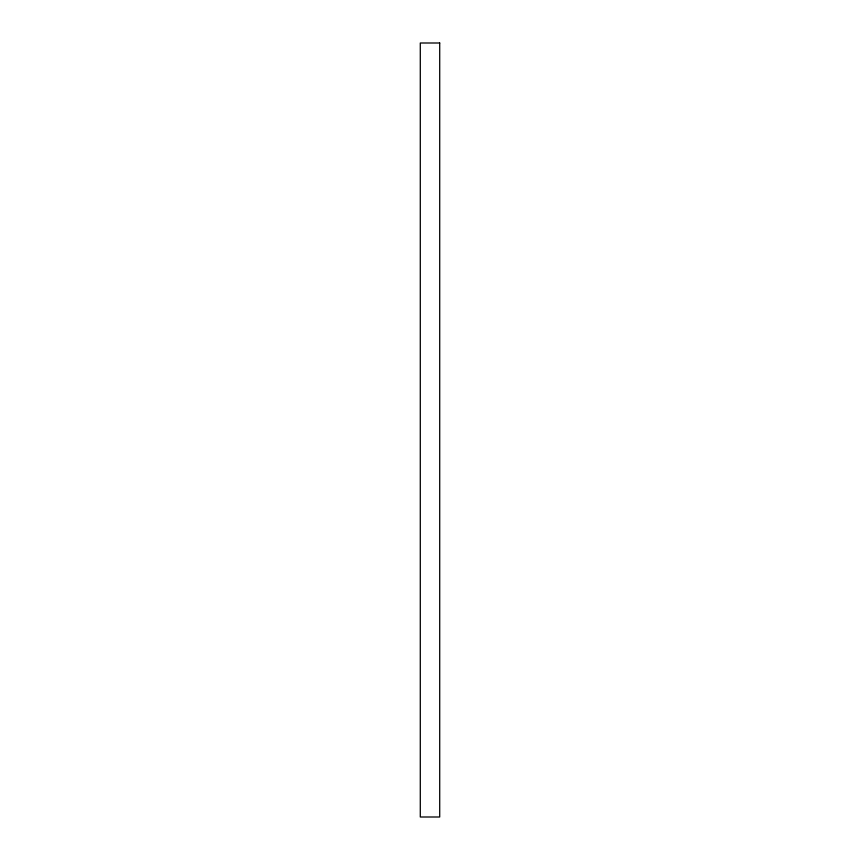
<?xml version="1.0" encoding="UTF-8"?>
<svg xmlns="http://www.w3.org/2000/svg" width="860" height="860" viewBox="0 0 860 860"><rect width="100%" height="100%" fill="white"/><g stroke="black" fill="none" stroke-linecap="round" stroke-linejoin="round"><path stroke-width="1.29" d="M439.707 43L420.293 43L420.293 817L439.707 817L439.707 43"/></g></svg>
